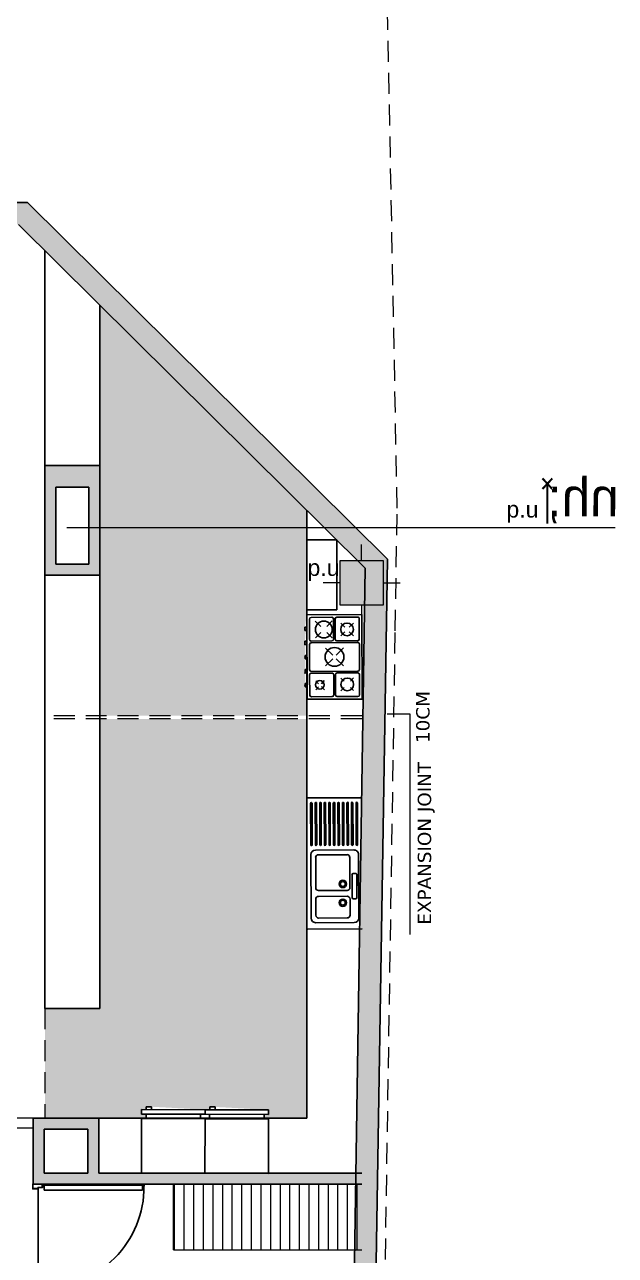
# Model space of a CAD drawing. Header units: inches. Extents: x 70 to 1974, y -315 to 363.
# Drawn here: x 1248.22 to 1253.6, y 192.96 to 204.17 of the extents above; entities that cross this region are included whole.
import ezdxf

# ---------------------------------------------------------------- set-up
doc = ezdxf.new("R2010")
doc.units = ezdxf.units.IN
doc.header["$MEASUREMENT"] = 0
doc.linetypes.add('DASHDOT', pattern=[1, 0.5, -0.25, 0, -0.25])
doc.linetypes.add('DASHED2', pattern=[9.525, 6.35, -3.175])
for name, color, linetype, lineweight in [('1', 19, 'Continuous', 5), ('coulmn', 146, 'Continuous', 13), ('Furniture Movable', 8, 'Continuous', 9), ('hidden line', 252, 'Continuous', 5), ('LAYER1', 8, 'Continuous', 9)]:
    doc.layers.add(name, color=color, linetype=linetype, lineweight=lineweight)
doc.layers.add('AX', color=7, linetype='Continuous', lineweight=18, true_color=0xb7ad8f)
doc.layers.add('moble', color=7, linetype='Continuous', lineweight=5, true_color=0x32414e)
for name, color, linetype in [('elev', 8, 'Continuous'), ('fer', 8, 'Continuous'), ('fernesher  01', 8, 'Continuous'), ('Fur', 1, 'Continuous'), ('HATCH', 253, 'Continuous')]:
    doc.layers.add(name, color=color, linetype=linetype)
doc.styles.add('dimention-1', font='arial.ttf', dxfattribs={"height": 1})
doc.styles.add('FARSI', font='kamran.shx', dxfattribs={"height": 0.35})
doc.styles.add('STYLE7', font='verdana.ttf')

# ---------------------------------------------------------------- blocks, each defined once
blk = doc.blocks.new('DR100K')
at = {"color": 0}
blk.add_line((-0.046, -0.052), (-0.954, -0.052), dxfattribs=at)
at = {"color": 0, "linetype": 'Continuous'}
for p, q in [((-0.059, -0.573), (-0.059, -0.107)), ((-0.059, -0.107), (-0.02, -0.107)), ((-0.019, -0.107), (-0.019, -0.092)), ((-0.019, -0.092), (-0.011, -0.092)), ((-0.011, -0.092), (-0.011, -0.573)), ((-0.059, -1.039), (-0.059, -0.573)), ((-0.011, -0.573), (-0.011, -1.054)), ((-0.02, -1.039), (-0.059, -1.039)), ((-0.019, -1.054), (-0.019, -1.039)), ((-0.011, -1.054), (-0.019, -1.054))]:
    blk.add_line(p, q, dxfattribs=at)
for points in [[(-0.954, -0.052), (-0.954, 0), (-1, 0), (-1, -0.092), (-0.966, -0.092), (-0.966, -0.052)], [(-0.046, -0.052), (-0.046, 0), (0, 0), (0, -0.092), (-0.034, -0.092), (-0.034, -0.052)], [(-0.956, -0.051), (-0.956, -0.002), (-0.998, -0.002), (-0.998, -0.09), (-0.968, -0.09), (-0.968, -0.051)], [(-0.044, -0.051), (-0.044, -0.002), (-0.002, -0.002), (-0.002, -0.09), (-0.032, -0.09), (-0.032, -0.051)]]:
    blk.add_lwpolyline(points, close=True, dxfattribs=at)
blk.add_arc((-0.029, -0.103), 0.951, 179.3821, 270.6161, dxfattribs=at)
blk = doc.blocks.new('eg')
at = {"layer": 'Fur', "color": 252}
for p, q in [((0, 0.5), (0, 0)), ((0.683, 0.469), (0.1, 0.469)), ((0.497, 0.452), (0.287, 0.452)), ((1.156, 0.46), (0.773, 0.46)), ((1.204, 0.5), (1.204, 0)), ((0.058, 0.427), (0.058, 0.073)), ((0.1, 0.363), (0.1, 0.1)), ((0.274, 0.389), (0.126, 0.389)), ((0.275, 0.44), (0.275, 0.42)), ((0.287, 0.408), (0.497, 0.408)), ((0.299, 0.1), (0.299, 0.363)), ((0.353, 0.363), (0.353, 0.1)), ((0.656, 0.389), (0.379, 0.389)), ((0.509, 0.42), (0.509, 0.44)), ((0.681, 0.1), (0.681, 0.363)), ((0.725, 0.073), (0.725, 0.427)), ((1.156, 0.448), (0.773, 0.448)), ((1.156, 0.419), (0.773, 0.419)), ((1.156, 0.406), (0.773, 0.406)), ((1.156, 0.377), (0.773, 0.377)), ((1.156, 0.364), (0.773, 0.364)), ((1.156, 0.335), (0.773, 0.335)), ((1.156, 0.323), (0.773, 0.323)), ((1.156, 0.294), (0.773, 0.294)), ((1.156, 0.281), (0.773, 0.281)), ((1.156, 0.252), (0.773, 0.252)), ((1.156, 0.239), (0.773, 0.239)), ((1.156, 0.21), (0.773, 0.21)), ((1.156, 0.198), (0.773, 0.198)), ((1.156, 0.169), (0.773, 0.169)), ((1.156, 0.156), (0.773, 0.156)), ((1.156, 0.127), (0.773, 0.127)), ((1.156, 0.114), (0.773, 0.114)), ((0.1, 0.031), (0.683, 0.031)), ((0.126, 0.075), (0.274, 0.075)), ((0.379, 0.075), (0.656, 0.075)), ((1.156, 0.085), (0.773, 0.085)), ((1.156, 0.073), (0.773, 0.073)), ((1.156, 0.044), (0.773, 0.044)), ((1.156, 0.031), (0.773, 0.031))]:
    blk.add_line(p, q, dxfattribs=at)
for centre, radius in [((0.24, 0.323), 0.034), ((0.24, 0.323), 0.0223), ((0.413, 0.323), 0.034), ((0.413, 0.323), 0.0223)]:
    blk.add_circle(centre, radius, dxfattribs=at)
for centre, radius, start, end in [((0.1, 0.427), 0.0418, 90, 180), ((0.287, 0.44), 0.0124, 90, 180), ((0.497, 0.44), 0.0124, 0, 90), ((0.683, 0.427), 0.0418, 0, 90), ((0.773, 0.454), 0.00625, 90, 270), ((1.156, 0.454), 0.00625, 270, 90), ((0.126, 0.363), 0.0257, 90, 180), ((0.274, 0.363), 0.0257, 0, 90), ((0.287, 0.42), 0.0124, 180, 270), ((0.379, 0.363), 0.0257, 90, 180), ((0.497, 0.42), 0.0124, 270, 0), ((0.656, 0.363), 0.0257, 0, 90), ((0.773, 0.412), 0.00625, 90, 270), ((0.773, 0.371), 0.00625, 90, 270), ((1.156, 0.412), 0.00625, 270, 90), ((1.156, 0.371), 0.00625, 270, 90), ((0.773, 0.329), 0.00625, 90, 270), ((0.773, 0.287), 0.00625, 90, 270), ((0.773, 0.246), 0.00625, 90, 270), ((1.156, 0.329), 0.00625, 270, 90), ((1.156, 0.287), 0.00625, 270, 90), ((1.156, 0.246), 0.00625, 270, 90), ((0.773, 0.204), 0.00625, 90, 270), ((0.773, 0.162), 0.00625, 90, 270), ((0.773, 0.121), 0.00625, 90, 270), ((1.156, 0.204), 0.00625, 270, 90), ((1.156, 0.162), 0.00625, 270, 90), ((1.156, 0.121), 0.00625, 270, 90), ((0.1, 0.073), 0.0418, 180, 270), ((0.126, 0.1), 0.0257, 180, 270), ((0.274, 0.1), 0.0257, 270, 0), ((0.379, 0.1), 0.0257, 180, 270), ((0.656, 0.1), 0.0257, 270, 0), ((0.683, 0.073), 0.0418, 270, 360), ((0.773, 0.079), 0.00625, 90, 270), ((0.773, 0.037), 0.00625, 90, 270), ((1.156, 0.079), 0.00625, 270, 90), ((1.156, 0.037), 0.00625, 270, 90)]:
    blk.add_arc(centre, radius, start, end, dxfattribs=at)
blk = doc.blocks.new('REFREJRATOR')
at = {"layer": 'fer', "linetype": 'Continuous'}
for p, q in [((0, 0), (-0.643, 0)), ((-0.643, 0), (-0.643, -0.551)), ((0, -0.551), (0, 0)), ((-0.643, -0.551), (0, -0.551)), ((-0.643, -0.597), (-0.643, -0.643)), ((-0.643, -0.597), (0, -0.597)), ((-0.597, -0.551), (-0.597, -0.597)), ((-0.046, -0.551), (-0.046, -0.597)), ((0, -0.597), (0, -0.643)), ((-0.643, -0.643), (0, -0.643)), ((-0.101, -0.671), (-0.101, -0.643)), ((-0.047, -0.671), (-0.101, -0.671)), ((-0.047, -0.643), (-0.047, -0.671))]:
    blk.add_line(p, q, dxfattribs=at)
blk = doc.blocks.new('GAZ')
at = {"layer": '1'}
h = blk.add_hatch(color=256, dxfattribs=at)
h.paths.add_polyline_path([(-0.853, -0.65), (-0.853, -0.674), (-0.813, -0.674), (-0.813, -0.65)])
h.paths.add_polyline_path([(-0.647, -0.674), (-0.647, -0.65), (-0.687, -0.65), (-0.687, -0.674)])
h.paths.add_polyline_path([(-0.48, -0.674), (-0.48, -0.65), (-0.52, -0.65), (-0.52, -0.674)])
h.paths.add_polyline_path([(-0.313, -0.674), (-0.313, -0.65), (-0.353, -0.65), (-0.353, -0.674)])
h.paths.add_polyline_path([(-0.187, -0.65), (-0.187, -0.674), (-0.147, -0.674), (-0.147, -0.65)])
at = {"layer": 'fer', "linetype": 'Continuous'}
for p, q in [((-1, 0), (0, 0)), ((-1, 0), (-1, -0.65)), ((0, 0), (0, -0.65)), ((-1, -0.65), (0, -0.65))]:
    blk.add_line(p, q, dxfattribs=at)
at = {"layer": 'fernesher  01', "linetype": 'Continuous'}
for p, q in [((-0.97, -0.05), (-0.97, -0.295)), ((-0.95, -0.03), (-0.71, -0.03)), ((-0.9, -0.1), (-0.863, -0.138)), ((-0.788, -0.138), (-0.75, -0.1)), ((-0.69, -0.05), (-0.69, -0.295)), ((-0.67, -0.05), (-0.67, -0.6)), ((-0.65, -0.03), (-0.35, -0.03)), ((-0.33, -0.05), (-0.33, -0.6)), ((-0.31, -0.05), (-0.31, -0.295)), ((-0.29, -0.03), (-0.05, -0.03)), ((-0.25, -0.1), (-0.202, -0.148)), ((-0.149, -0.149), (-0.1, -0.1)), ((-0.03, -0.05), (-0.03, -0.295)), ((-0.9, -0.25), (-0.863, -0.213)), ((-0.788, -0.213), (-0.75, -0.25)), ((-0.606, -0.219), (-0.521, -0.304)), ((-0.479, -0.304), (-0.394, -0.219)), ((-0.25, -0.25), (-0.202, -0.202)), ((-0.149, -0.201), (-0.1, -0.25)), ((-0.97, -0.355), (-0.97, -0.6)), ((-0.95, -0.315), (-0.71, -0.315)), ((-0.95, -0.335), (-0.71, -0.335)), ((-0.69, -0.355), (-0.69, -0.6)), ((-0.606, -0.431), (-0.521, -0.346)), ((-0.479, -0.346), (-0.394, -0.431)), ((-0.31, -0.355), (-0.31, -0.6)), ((-0.29, -0.315), (-0.05, -0.315)), ((-0.29, -0.335), (-0.05, -0.335)), ((-0.274, -0.35), (-0.209, -0.415)), ((-0.138, -0.415), (-0.074, -0.35)), ((-0.03, -0.355), (-0.03, -0.6)), ((-0.887, -0.447), (-0.851, -0.481)), ((-0.887, -0.548), (-0.851, -0.514)), ((-0.816, -0.481), (-0.78, -0.447)), ((-0.816, -0.514), (-0.78, -0.548)), ((-0.274, -0.55), (-0.209, -0.485)), ((-0.138, -0.485), (-0.074, -0.55)), ((-0.95, -0.62), (-0.71, -0.62)), ((-0.853, -0.674), (-0.853, -0.65)), ((-0.853, -0.674), (-0.853, -0.65)), ((-0.853, -0.674), (-0.853, -0.65)), ((-0.853, -0.674), (-0.813, -0.674)), ((-0.813, -0.674), (-0.813, -0.65)), ((-0.687, -0.674), (-0.687, -0.65)), ((-0.687, -0.674), (-0.647, -0.674)), ((-0.65, -0.62), (-0.35, -0.62)), ((-0.647, -0.674), (-0.647, -0.65)), ((-0.52, -0.674), (-0.52, -0.65)), ((-0.52, -0.674), (-0.48, -0.674)), ((-0.48, -0.674), (-0.48, -0.65)), ((-0.353, -0.674), (-0.353, -0.65)), ((-0.353, -0.674), (-0.313, -0.674)), ((-0.313, -0.674), (-0.313, -0.65)), ((-0.29, -0.62), (-0.05, -0.62)), ((-0.187, -0.674), (-0.187, -0.65)), ((-0.187, -0.674), (-0.147, -0.674)), ((-0.147, -0.674), (-0.147, -0.65))]:
    blk.add_line(p, q, dxfattribs=at)
for points in [[(-0.851, -0.48), (-0.851, -0.481)], [(-0.851, -0.514), (-0.851, -0.515)], [(-0.816, -0.481), (-0.816, -0.48)], [(-0.816, -0.515), (-0.816, -0.514)]]:
    blk.add_lwpolyline(points, dxfattribs=at)
for centre, radius in [((-0.825, -0.175), 0.075), ((-0.175, -0.175), 0.075), ((-0.5, -0.325), 0.111), ((-0.174, -0.45), 0.1), ((-0.829, -0.5), 0.05)]:
    blk.add_circle(centre, radius, dxfattribs=at)
for centre, start, end in [((-0.95, -0.05), 90, 180), ((-0.71, -0.05), 0, 90), ((-0.65, -0.05), 90, 180), ((-0.35, -0.05), 0, 90), ((-0.29, -0.05), 90, 180), ((-0.05, -0.05), 0, 90), ((-0.95, -0.295), 180, 270), ((-0.95, -0.355), 90, 180), ((-0.71, -0.295), 270, 0), ((-0.71, -0.355), 0, 90), ((-0.29, -0.295), 180, 270), ((-0.29, -0.355), 90, 180), ((-0.05, -0.295), 270, 360), ((-0.05, -0.355), 0, 90), ((-0.95, -0.6), 180, 270), ((-0.71, -0.6), 270, 0), ((-0.65, -0.6), 180, 270), ((-0.35, -0.6), 270, 0), ((-0.29, -0.6), 180, 270), ((-0.05, -0.6), 270, 0)]:
    blk.add_arc(centre, 0.02, start, end, dxfattribs=at)
for p in [(-0.833, -0.674), (-0.687, -0.674), (-0.5, -0.674), (-0.333, -0.674), (-0.167, -0.674)]:
    blk.add_point(p, dxfattribs=at)
blk = doc.blocks.new('AAAA')
at = {"layer": 'AX'}
h = blk.add_hatch(color=256, dxfattribs=at)
h.dxf.hatch_style = 1
h.paths.add_polyline_path([(0.7, 0.623), (0.3, 0.623), (0.3, 0.223), (0.7, 0.223)])
at = {"layer": 'AX', "linetype": 'DASHDOT'}
for p, q in [((0.5, 0.623), (0.5, 0.773)), ((0.3, 0.423), (0.15, 0.423)), ((0.7, 0.423), (0.85, 0.423)), ((0.5, 0.223), (0.5, 0.073))]:
    blk.add_line(p, q, dxfattribs=at)
at = {"layer": 'AX'}
blk.add_lwpolyline([(0.3, 0.223), (0.7, 0.223), (0.7, 0.623), (0.3, 0.623)], close=True, dxfattribs=at)
blk = doc.blocks.new('s3')
at = {"layer": 'AX', "linetype": 'Continuous'}
blk.add_blockref('AAAA', (248.848, 23.982), dxfattribs=at)

msp = doc.modelspace()

# ---------------------------------------------------------------- hatches: boundary and pattern name
h = msp.add_hatch(color=156)
h.dxf.hatch_style = 1
h.paths.add_polyline_path([(1233.94537, 203.55132), (1234.06816, 203.55091), (1234.06816, 203.75091), (1233.74978, 203.75138), (1233.39177, 187.68959), (1233.59172, 187.68513)])
h.paths.add_polyline_path([(1243.93319, 203.74813), (1243.73319, 203.74819), (1243.73319, 202.54819), (1242.37054, 202.54869), (1242.37054, 202.34869), (1243.59838, 202.34824), (1243.59839, 200.77581), (1243.09838, 200.77581), (1243.09839, 199.65661), (1243.59839, 199.65661), (1243.59841, 195.82157), (1239.49841, 195.82157), (1239.09841, 195.82157), (1239.09841, 195.30571), (1239.49841, 195.30571), (1239.49841, 194.42157), (1241.19841, 194.42157), (1241.19841, 194.52157), (1239.59841, 194.52157), (1239.59841, 195.72157), (1241.99841, 195.72157), (1241.99841, 193.92157), (1242.29048, 193.92157), (1242.29048, 193.82157), (1242.83761, 193.82157), (1243.79841, 193.82157), (1243.79841, 194.02157), (1242.39841, 194.02157), (1242.39841, 195.72157), (1243.69841, 195.72157), (1243.69841, 194.82157), (1243.79841, 194.82157), (1243.79838, 202.34817), (1243.93319, 202.34812)])
h.paths.add_polyline_path([(1243.19838, 200.67581), (1243.59839, 200.67581), (1243.59839, 200.271), (1243.19838, 200.271)], flags=16)
h.paths.add_polyline_path([(1243.19838, 200.171), (1243.59839, 200.171), (1243.59839, 199.75661), (1243.19839, 199.75661)], flags=16)
h.paths.add_polyline_path([(1242.29841, 195.72157), (1242.29841, 194.02157), (1242.09841, 194.02157), (1242.09841, 195.72157)], flags=16)
h.paths.add_polyline_path([(1239.49841, 195.72157), (1239.49841, 195.40571), (1239.19841, 195.40571), (1239.19841, 195.72157)], flags=16)
h.paths.add_polyline_path([(1248.24747, 202.54594), (1247.64483, 202.54594), (1247.64483, 202.34667), (1248.16459, 202.3465), (1251.32448, 199.21483), (1251.13425, 187.14536), (1251.33428, 187.14536), (1251.5258, 199.2969)])
h.paths.add_polyline_path([(1251.23765, 193.70571), (1250.44288, 193.70571), (1250.44287, 193.70226), (1249.86389, 193.70398), (1249.2849, 193.70571), (1248.89841, 193.70571), (1248.89841, 194.20571), (1248.29841, 194.20571), (1248.29841, 193.70571), (1248.29841, 193.60571), (1251.23607, 193.60571)], flags=17)
h.paths.add_polyline_path([(1248.79841, 193.70571), (1248.39841, 193.70571), (1248.39841, 194.10571), (1248.79841, 194.10571)], flags=16)
h.paths.add_polyline_path([(1248.49841, 188.7186), (1248.39841, 188.7186), (1248.39841, 192.60571), (1248.29841, 192.60571), (1248.29841, 187.43302), (1247.47092, 187.45862), (1247.47099, 187.26066), (1248.49841, 187.22983)])
h.paths.add_polyline_path([(1247.10217, 193.00571), (1245.39217, 193.00571), (1245.39217, 194.82157), (1247.00217, 194.82157), (1247.00217, 193.80571), (1247.10217, 193.80571), (1247.10217, 194.92157), (1244.99841, 194.92157), (1244.99841, 194.82157), (1245.29217, 194.82157), (1245.29217, 194.02165), (1244.99841, 194.02165), (1244.99841, 193.82165), (1245.19217, 193.82165), (1245.19217, 192.30571), (1245.19217, 191.50571), (1245.39217, 191.50571), (1245.39217, 187.32976), (1246.27108, 187.30054), (1246.27092, 187.49574), (1245.59217, 187.51674), (1245.59217, 192.4971), (1247.33683, 192.4971), (1247.33683, 192.5971), (1247.10217, 192.5971)])
h.paths.add_polyline_path([(1245.81836, 192.90571), (1247.00217, 192.90571), (1247.00217, 192.5971), (1245.81836, 192.5971)], flags=16)
h.paths.add_polyline_path([(1245.39217, 192.30571), (1245.39217, 191.60571), (1245.29217, 191.60571), (1245.29217, 192.30571)], flags=16)
h.paths.add_polyline_path([(1241.49841, 187.65931), (1241.49841, 190.60929), (1243.29841, 190.60929), (1243.29841, 190.96543), (1243.09841, 190.96543), (1243.09841, 190.80929), (1241.49841, 190.80929), (1241.49841, 192.22157), (1243.09841, 192.22157), (1243.09841, 192.06543), (1243.29841, 192.06543), (1243.29841, 192.22157), (1243.39842, 192.22157), (1243.39842, 192.42157), (1241.29841, 192.42157), (1241.29841, 191.39003), (1241.09841, 191.39003), (1241.09841, 191.29003), (1241.29841, 191.29003), (1241.29841, 187.64959), (1239.39841, 187.71146), (1237.44767, 187.77182), (1237.44767, 187.59386), (1244.19217, 187.36965), (1244.19217, 187.56976)])
h.paths.add_polyline_path([(1235.49694, 191.29003), (1240.09841, 191.29003), (1240.09841, 191.39003), (1235.29694, 191.39003), (1235.29694, 187.63826), (1236.24767, 187.60885), (1236.24767, 187.80894), (1235.49694, 187.83217)])
h.paths.add_polyline_path([(1241.34845, 202.54906), (1240.79837, 202.54926), (1240.79837, 202.34926), (1241.34837, 202.34906)], flags=17)
h.paths.add_polyline_path([(1241.00131, 203.7501), (1240.63167, 203.75014), (1240.63163, 203.55014), (1241.00125, 203.5501)])
h = msp.add_hatch(color=156)
h.dxf.hatch_style = 1
h.paths.add_polyline_path([(1248.90702, 200.1511), (1248.40702, 200.1511), (1248.40702, 199.1511), (1248.90702, 199.1511), (1248.90702, 199.9511)])
h.paths.add_polyline_path([(1248.80702, 199.9511), (1248.80702, 199.2511), (1248.50702, 199.2511), (1248.50702, 199.9511)], flags=16)
at = {"layer": 'HATCH', "true_color": 0x986943}
h = msp.add_hatch(dxfattribs=at)
h.set_pattern_fill('AR2', color=35, scale=0.8, angle=765, pattern_type=2)
h.set_pattern_definition([(135, (818.30646, 175.6424), (-1.1313708, 2e-15), [0.08, -0.72]), (135, (818.2103, 175.54626), (-1.1313708, 2e-15), [0.08, -0.72]), (135, (818.0519, 175.3879), (-1.1313708, 2e-15), [0.08, -0.72]), (135, (817.9557, 175.2917), (-1.1313708, 2e-15), [0.08, -0.72]), (315, (818.4083, 174.83915), (1.1313708, -2e-15), [0.08, -0.72]), (315, (818.50445, 174.9353), (1.1313708, -2e-15), [0.08, -0.72]), (315, (818.6628, 175.0937), (1.1313708, -2e-15), [0.08, -0.72]), (315, (818.759, 175.1899), (1.1313708, -2e-15), [0.08, -0.72]), (225, (817.9557, 175.1899), (-2e-15, -1.1313708), [0.08, -0.72]), (225, (818.0519, 175.0937), (-2e-15, -1.1313708), [0.08, -0.72]), (225, (818.30646, 174.83915), (-2e-15, -1.1313708), [0.08, -0.72]), (225, (818.2103, 174.9353), (-2e-15, -1.1313708), [0.08, -0.72]), (45, (818.759, 175.2917), (2e-15, 1.1313708), [0.08, -0.72]), (45, (818.6628, 175.3879), (2e-15, 1.1313708), [0.08, -0.72]), (45, (818.50445, 175.54626), (2e-15, 1.1313708), [0.08, -0.72]), (45, (818.4083, 175.6424), (2e-15, 1.1313708), [0.08, -0.72]), (22.2176, (818.15372, 175.161592), (24.89015788924, 10.1823405335), [0.433848, -42.9509424]), (180, (818.6402, 175.2408), (-0.5656856, -0.5656856), [0.5656856, -0.5656856]), (45, (818.1537, 175.03714), (2e-15, 1.1313708), [0.568, -0.232]), (315, (818.1537, 175.4444), (1.1313708, -2e-15), [0.568, -0.232]), (67.7824, (818.272515, 175.042798), (6.22254097286, 15.2735060474), [0.433848, -42.9509424]), (292.2176, (818.272515, 175.438778), (10.1823405335, -24.89015788924), [0.433848, -42.9509424]), (337.7824, (818.15372, 175.319984), (15.2735060474, -6.22254097286), [0.433848, -42.9509424]), (270, (818.35737, 175.52363), (0.5656856, -0.5656856), [0.5656856, -0.5656856]), (135, (818.4535, 175.4727), (-1.1313708, 2e-15), [0.136, -0.664]), (225, (818.3574, 175.5689), (-2e-15, -1.1313708), [0.136, -0.664]), (177.7094, (818.2612, 175.47272), (-1.131371201, 8.95e-08), [0.1415344, -14.0119104]), (272.2906, (818.11978, 175.478376), (0.5656828563, -13.0107645117), [0.1415344, -14.0119104]), (225, (818.1254, 175.33695), (-2e-15, -1.1313708), [0.136, -0.664]), (315, (818.0293, 175.2408), (1.1313708, -2e-15), [0.136, -0.664]), (267.7094, (818.125436, 175.14462), (-8.95e-08, -1.131371201), [0.1415344, -14.0119104]), (2.2906, (818.11978, 175.0032), (13.0107645117, 0.5656828563), [0.1415344, -14.0119104]), (315, (818.2612, 175.00886), (1.1313708, -2e-15), [0.136, -0.664]), (45, (818.3574, 174.9127), (2e-15, 1.1313708), [0.136, -0.664]), (0, (818.45353, 175.00886), (0.5656856, 0.5656856), [0.1357648, -0.9956064]), (90, (818.5893, 175.00886), (-0.5656856, 0.5656856), [0.1357648, -0.9956064]), (45, (818.5893, 175.1446), (2e-15, 1.1313708), [0.136, -0.664]), (135, (818.6855, 175.2408), (-1.1313708, 2e-15), [0.136, -0.664]), (90, (818.5893, 175.33695), (-0.5656856, 0.5656856), [0.1357648, -0.9956064]), (180, (818.5893, 175.4727), (-0.5656856, -0.5656856), [0.1357648, -0.9956064]), (135, (818.4366, 175.4444), (-1.1313708, 2e-15), [0.112, -0.688]), (225, (818.3574, 175.5236), (-2e-15, -1.1313708), [0.12, -0.68]), (177.2737, (818.272515, 175.43878), (-1.131370945, 1.1e-08), [0.1189288, -11.7739264]), (270, (818.1537, 175.44443), (0.5656856, -0.5656856), [0.1244504, -1.00692]), (225, (818.1537, 175.32), (-2e-15, -1.1313708), [0.112, -0.688]), (315, (818.0745, 175.2408), (1.1313708, -2e-15), [0.112, -0.688]), (270, (818.1537, 175.1616), (0.5656856, -0.5656856), [0.1244504, -1.00692]), (2.7263, (818.15372, 175.03714), (10.748023289, 0.565683144), [0.1189288, -11.7739264]), (315, (818.2725, 175.0428), (1.1313708, -2e-15), [0.12, -0.68]), (45, (818.3574, 174.95795), (2e-15, 1.1313708), [0.112, -0.688]), (2.7263, (818.436563, 175.03714), (10.748023289, 0.565683144), [0.1189288, -11.7739264]), (90, (818.55536, 175.0428), (-0.5656856, 0.5656856), [0.1131368, -1.0182336]), (45, (818.55536, 175.1559), (2e-15, 1.1313708), [0.12, -0.68]), (135, (818.6402, 175.2408), (-1.1313708, 2e-15), [0.12, -0.68]), (90, (818.55536, 175.32564), (-0.5656856, 0.5656856), [0.1131368, -1.0182336]), (177.2737, (818.555357, 175.43878), (-1.131370945, 1.1e-08), [0.1189288, -11.7739264]), (270, (818.66284, 175.501), (0.5656856, -0.5656856), [0.1131368, -1.0182336]), (315, (818.6628, 175.3879), (1.1313708, -2e-15), [0.064, -0.736]), (315, (818.7081, 175.3426), (1.1313708, -2e-15), [0.072, -0.728]), (0, (818.759, 175.2917), (0.5656856, 0.5656856), [0.1131368, -1.0182336]), (180, (818.6176, 175.54626), (-0.5656856, -0.5656856), [0.1131368, -1.0182336]), (135, (818.50445, 175.54626), (-1.1313708, 2e-15), [0.072, -0.728]), (135, (818.4535, 175.5972), (-1.1313708, 2e-15), [0.064, -0.736]), (92.7263, (818.40828, 175.642425), (-0.565683144, 10.748023289), [0.1189288, -11.7739264]), (0, (818.09715, 175.54626), (0.5656856, 0.5656856), [0.1131368, -1.0182336]), (45, (818.2103, 175.54626), (2e-15, 1.1313708), [0.064, -0.736]), (45, (818.25554, 175.5915), (2e-15, 1.1313708), [0.072, -0.728]), (90, (818.30646, 175.6424), (-0.5656856, 0.5656856), [0.1131368, -1.0182336]), (270, (818.0519, 175.501), (0.5656856, -0.5656856), [0.1131368, -1.0182336]), (225, (818.0519, 175.3879), (-2e-15, -1.1313708), [0.072, -0.728]), (225, (818.001, 175.33695), (-2e-15, -1.1313708), [0.064, -0.736]), (180, (817.95573, 175.2917), (-0.5656856, -0.5656856), [0.1131368, -1.0182336]), (90, (818.0519, 174.9806), (-0.5656856, 0.5656856), [0.1131368, -1.0182336]), (135, (818.0519, 175.0937), (-1.1313708, 2e-15), [0.072, -0.728]), (135, (818.001, 175.1446), (-1.1313708, 2e-15), [0.064, -0.736]), (180, (817.95573, 175.1899), (-0.5656856, -0.5656856), [0.1131368, -1.0182336]), (0, (818.09715, 174.9353), (0.5656856, 0.5656856), [0.1131368, -1.0182336]), (315, (818.2103, 174.9353), (1.1313708, -2e-15), [0.064, -0.736]), (315, (818.25554, 174.8901), (1.1313708, -2e-15), [0.072, -0.728]), (270, (818.30646, 174.83915), (0.5656856, -0.5656856), [0.1131368, -1.0182336]), (180, (818.6176, 174.9353), (-0.5656856, -0.5656856), [0.1131368, -1.0182336]), (225, (818.50445, 174.9353), (-2e-15, -1.1313708), [0.072, -0.728]), (225, (818.4535, 174.8844), (-2e-15, -1.1313708), [0.064, -0.736]), (267.2737, (818.40828, 174.83915), (-1.1e-08, -1.131370945), [0.1189288, -11.7739264]), (90, (818.66284, 174.9806), (-0.5656856, 0.5656856), [0.1131368, -1.0182336]), (45, (818.6628, 175.0937), (2e-15, 1.1313708), [0.064, -0.736]), (45, (818.7081, 175.139), (2e-15, 1.1313708), [0.072, -0.728]), (0, (818.759, 175.1899), (0.5656856, 0.5656856), [0.1131368, -1.0182336])])
h.paths.add_polyline_path([(1250.79217, 197.84125), (1248.90702, 197.84125), (1248.90702, 195.20571), (1248.40702, 195.20571), (1248.40702, 194.20571), (1248.89841, 194.20571), (1249.32775, 194.20571), (1249.32786, 194.24321), (1249.28651, 194.24334), (1249.28663, 194.28469), (1249.32913, 194.28457), (1249.3292, 194.30969), (1249.37736, 194.30955), (1249.86561, 194.28297), (1249.90811, 194.28284), (1249.90819, 194.30797), (1249.95635, 194.30782), (1250.4446, 194.28124), (1250.44447, 194.23988), (1250.40312, 194.24001), (1250.40301, 194.20571), (1250.79217, 194.20571)])
h.paths.add_polyline_path([(1250.79217, 199.74239), (1248.90702, 201.6107), (1248.90702, 200.1511), (1248.90702, 199.94697), (1248.90702, 199.1511), (1248.90702, 197.87125), (1250.79217, 197.87125), (1250.79217, 198.13315), (1250.77699, 198.13308), (1250.77685, 198.16385), (1250.77923, 198.26086), (1250.77641, 198.26085), (1250.77627, 198.29162), (1250.7794, 198.3895), (1250.77583, 198.38949), (1250.77569, 198.42025), (1250.78004, 198.51771), (1250.77525, 198.51769), (1250.77512, 198.54846), (1250.78201, 198.64593), (1250.77468, 198.64589), (1250.77454, 198.67666), (1250.79217, 198.78953)])
at = {"layer": 'hidden line'}
h = msp.add_hatch(dxfattribs=at)
h.set_pattern_fill('ANSI31', color=256, scale=0.7, angle=45)
h.set_pattern_definition([(90, (759.41307, -364.20924), (-0.0875, 0), [])])
h.paths.add_polyline_path([(1251.29217, 193.60571), (1249.57896, 193.60571), (1249.57896, 193.00571), (1251.29217, 193.00571)])

# ---------------------------------------------------------------- linework, layer by layer
for p, q in [((1248.24747, 202.54594), (1247.64483, 202.54594)), ((1251.32448, 199.21483), (1248.16515, 202.34594)), ((1248.90702, 200.1511), (1248.40702, 200.1511)), ((1248.40702, 199.1511), (1248.40702, 200.1511)), ((1248.90702, 199.94697), (1248.90702, 200.1511)), ((1248.80702, 199.9511), (1248.50702, 199.9511)), ((1248.50702, 199.2511), (1248.50702, 199.9511)), ((1248.80702, 199.2511), (1248.80702, 199.9511)), ((1248.90702, 199.9511), (1248.90702, 199.9511)), ((1248.90702, 199.1511), (1248.90702, 199.9511)), ((1248.80702, 199.2511), (1248.50702, 199.2511)), ((1251.13425, 187.14536), (1251.32448, 199.21483)), ((1251.33428, 187.14536), (1251.5258, 199.2969)), ((1248.90702, 199.1511), (1248.40702, 199.1511)), ((1248.29841, 194.20571), (1248.29841, 193.70571)), ((1248.89841, 194.20571), (1248.29841, 194.20571)), ((1248.89841, 194.20571), (1248.89841, 193.70571)), ((1248.39841, 194.10571), (1248.39841, 193.70571)), ((1248.79841, 194.10571), (1248.39841, 194.10571)), ((1248.79841, 194.10571), (1248.79841, 193.70571)), ((1248.29841, 193.70571), (1248.29841, 193.60571)), ((1248.39841, 193.70571), (1248.79841, 193.70571)), ((1248.89841, 193.70571), (1251.29217, 193.70571)), ((1248.29841, 193.60571), (1251.29217, 193.60571))]:
    msp.add_line(p, q)
at = {"layer": 'coulmn', "color": 143, "true_color": 0x7aafdf}
msp.add_line((1248.60573, 199.58507), (1253.59975, 199.58507), dxfattribs=at)
at = {"layer": 'elev'}
for p, q in [((1248.40702, 200.1511), (1248.40702, 202.10623)), ((1248.90702, 200.1511), (1248.90702, 201.6107)), ((1248.90702, 195.20571), (1248.90702, 200.1511)), ((1250.79217, 199.74239), (1250.79217, 194.20571)), ((1248.40702, 195.20571), (1248.40702, 199.1511)), ((1248.40702, 195.20571), (1248.90702, 195.20571)), ((1248.29841, 194.20571), (1250.79217, 194.20571)), ((1249.57896, 193.60571), (1249.57896, 193.00571))]:
    msp.add_line(p, q, dxfattribs=at)
msp.add_lwpolyline([(1251.06495, 199.47205), (1250.79217, 199.47205), (1250.79217, 198.83531), (1251.06495, 198.83531)], close=True, dxfattribs=at)
at = {"layer": 'Furniture Movable', "color": 0}
msp.add_line((1248.24747, 202.54594), (1251.5258, 199.2969), dxfattribs=at)
at = {"layer": 'hidden line', "linetype": 'DASHED2', "ltscale": 0.03}
for p, q in [((1251.29217, 197.87125), (1248.40702, 197.87125)), ((1251.29217, 197.84125), (1248.40702, 197.84125)), ((1248.40702, 195.20571), (1248.40702, 194.20571)), ((1248.29841, 194.20571), (1247.10217, 194.20571)), ((1248.29841, 194.11295), (1247.10217, 194.11295))]:
    msp.add_line(p, q, dxfattribs=at)
at = {"layer": 'hidden line'}
msp.add_line((1249.57896, 193.00571), (1251.29217, 193.00571), dxfattribs=at)
at = {"layer": 'hidden line', "color": 251, "linetype": 'DASHED2', "ltscale": 0.03, "true_color": 0x636466}
msp.add_lwpolyline([(1233.30716, 184.79525), (1244.02308, 184.52711), (1251.37466, 184.49491), (1251.59765, 198.64355), (1251.61526, 199.76046), (1250.86243, 238.62692), (1252.76015, 238.70254), (1252.4955, 249.15004), (1242.40033, 249.46262), (1241.14407, 219.47823), (1234.7774, 218.82596), (1234.97303, 215.53176), (1233.97743, 215.43804), (1233.60289, 202.10177), (1233.21719, 184.7975)], dxfattribs=at)
at = {"layer": 'LAYER1', "linetype": 'ByBlock'}
for p, q in [((1251.73169, 197.88579), (1251.5251, 197.88579)), ((1251.73169, 195.87718), (1251.73169, 197.88579))]:
    msp.add_line(p, q, dxfattribs=at)

# ---------------------------------------------------------------- block references
msp.add_blockref('s3', (1001.94335, 174.6751))
at = {"layer": 'elev', "xscale": 0.9615753517488241, "yscale": 0.9615753517488241, "zscale": 0.9615753517488241, "rotation": 89.99999999952102}
msp.add_blockref('DR100K', (1248.29544, 193.60571), dxfattribs=at)
at = {"layer": 'LAYER1', "linetype": 'ByBlock'}
for name, p, xscale, yscale, zscale, rotation in [('eg', (1250.80102, 195.92786), -0.9917441223247483, 0.9917441223247466, 0.9917441223247465, 270.2570605478376), ('REFREJRATOR', (1249.2849, 193.70571), 0.9000000000014561, 0.9000000000014561, 0.9000000000014561, 179.8291396666564), ('REFREJRATOR', (1249.86389, 193.70398), 0.9000000000014561, 0.9000000000014561, 0.9000000000014561, 179.8291396666564)]:
    msp.add_blockref(name, p, dxfattribs=dict(at, xscale=xscale, yscale=yscale, zscale=zscale, rotation=rotation))
at = {"layer": 'moble', "xscale": -0.7692307692309441, "yscale": 0.7692307692309439, "zscale": 0.7692307692309441, "rotation": 270.2582824074991}
msp.add_blockref('GAZ', (1251.29217, 198.79182), dxfattribs=at)

# ---------------------------------------------------------------- texts
at = {"layer": 'coulmn', "color": 143, "true_color": 0x7aafdf, "style": 'FARSI', "text_generation_flag": 2}
msp.add_text('nh;\u200d ', height=0.35, rotation=359.828755, dxfattribs=at).set_placement((1253.63248, 199.68617))
at = {"layer": 'coulmn', "color": 143, "true_color": 0x7aafdf, "insert": (1252.61012, 199.82564), "char_height": 0.15, "attachment_point": 1, "style": 'dimention-1'}
msp.add_mtext_dynamic_manual_height_columns('p.u', width=0.0392844, gutter_width=0.2625, heights=[0], dxfattribs=at)
at = {"layer": 'elev', "insert": (1250.7982, 199.29408), "char_height": 0.15, "attachment_point": 1, "style": 'dimention-1'}
msp.add_mtext_dynamic_manual_height_columns('p.u', width=0.0392844, gutter_width=0.2625, heights=[0], dxfattribs=at)
at = {"layer": 'LAYER1', "linetype": 'ByBlock', "style": 'STYLE7'}
msp.add_text('EXPANSION JOINT', height=0.1218747, rotation=90, dxfattribs=at).set_placement((1251.92389, 195.96734))
at = {"layer": 'LAYER1', "linetype": 'ByBlock', "insert": (1251.91193, 197.62202), "char_height": 0.121875, "attachment_point": 7, "rotation": 90, "style": 'STYLE7'}
msp.add_mtext_dynamic_manual_height_columns('10CM', width=0.2344465, gutter_width=1.75, heights=[0], dxfattribs=at)

doc.saveas('drawing.dxf')
